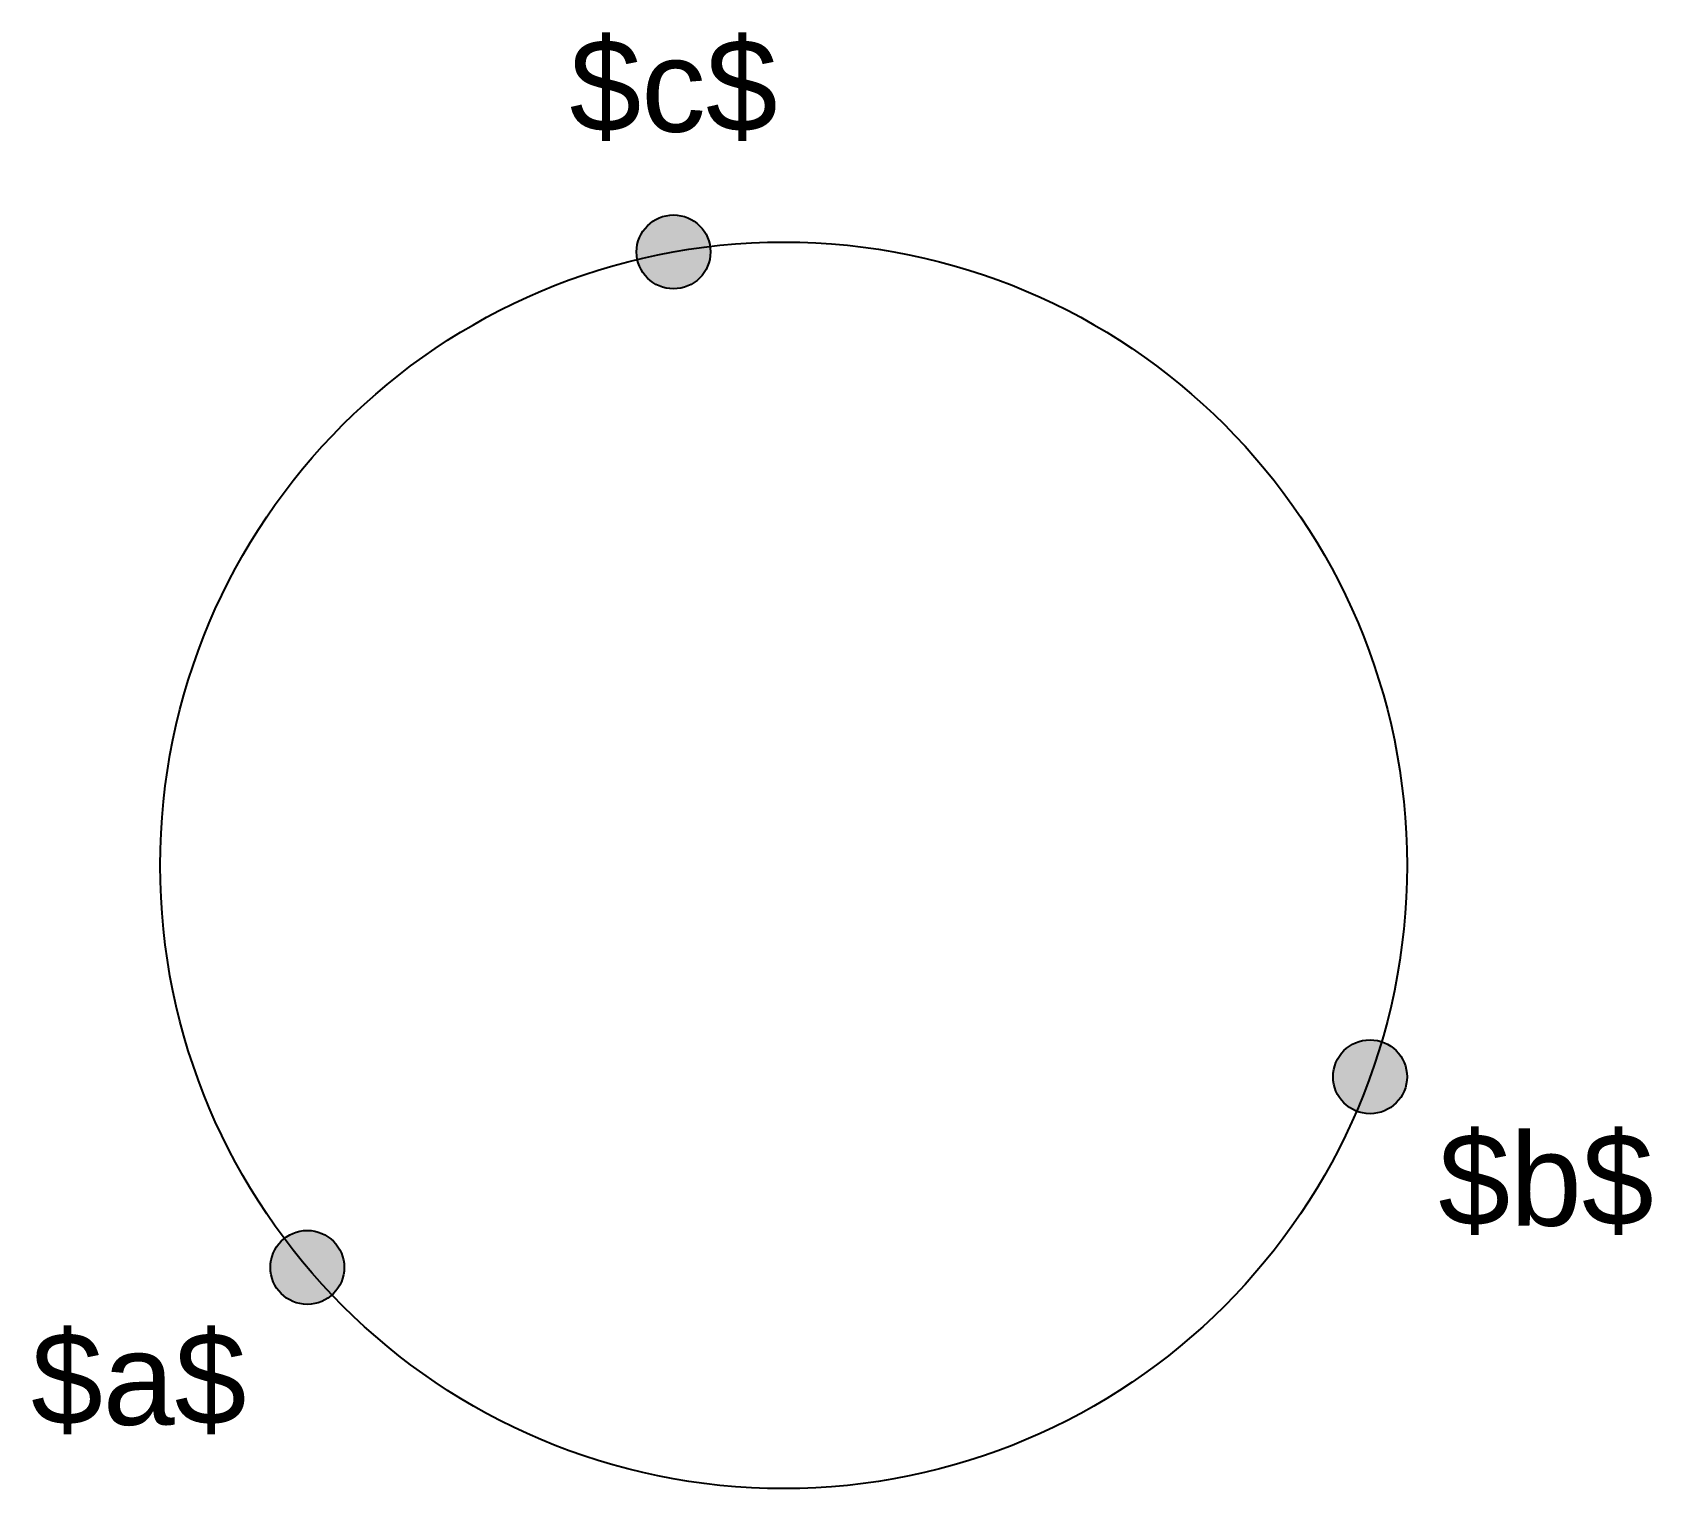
# Model space of a CAD drawing. Header units: inches. Extents: x 412 to 763, y 190 to 505.
import ezdxf
from ezdxf.enums import TextEntityAlignment as Align

# ---------------------------------------------------------------- set-up
doc = ezdxf.new("R2010")
doc.units = ezdxf.units.IN
doc.header["$MEASUREMENT"] = 0
doc.styles.get("Standard").update_dxf_attribs({"font": 'arial.ttf'})

msp = doc.modelspace()

# ---------------------------------------------------------------- hatches: boundary and pattern name
h = msp.add_hatch(color=255)
edge = h.paths.add_edge_path()
edge.add_arc((551.17, 457.8), 8, 0, 360)
h = msp.add_hatch(color=255)
edge = h.paths.add_edge_path()
edge.add_arc((701.92, 279.23), 8, 0, 360)
h = msp.add_hatch(color=255)
edge = h.paths.add_edge_path()
edge.add_arc((471.91, 237.97), 8, 0, 360)

# ---------------------------------------------------------------- linework, layer by layer
for centre, radius in [((551.17, 457.8), 8), ((575, 325), 134.92), ((701.92, 279.23), 8), ((471.91, 237.97), 8)]:
    msp.add_circle(centre, radius)

# ---------------------------------------------------------------- texts
msp.add_text('$c$', height=20).set_placement((551.17, 477.8), align=Align.BOTTOM_CENTER)
msp.add_text('$b$', height=20).set_placement((716.7, 266.99), align=Align.TOP_LEFT)
msp.add_text('$a$', height=20).set_placement((458.72, 223.88), align=Align.TOP_RIGHT)

doc.saveas('drawing.dxf')
